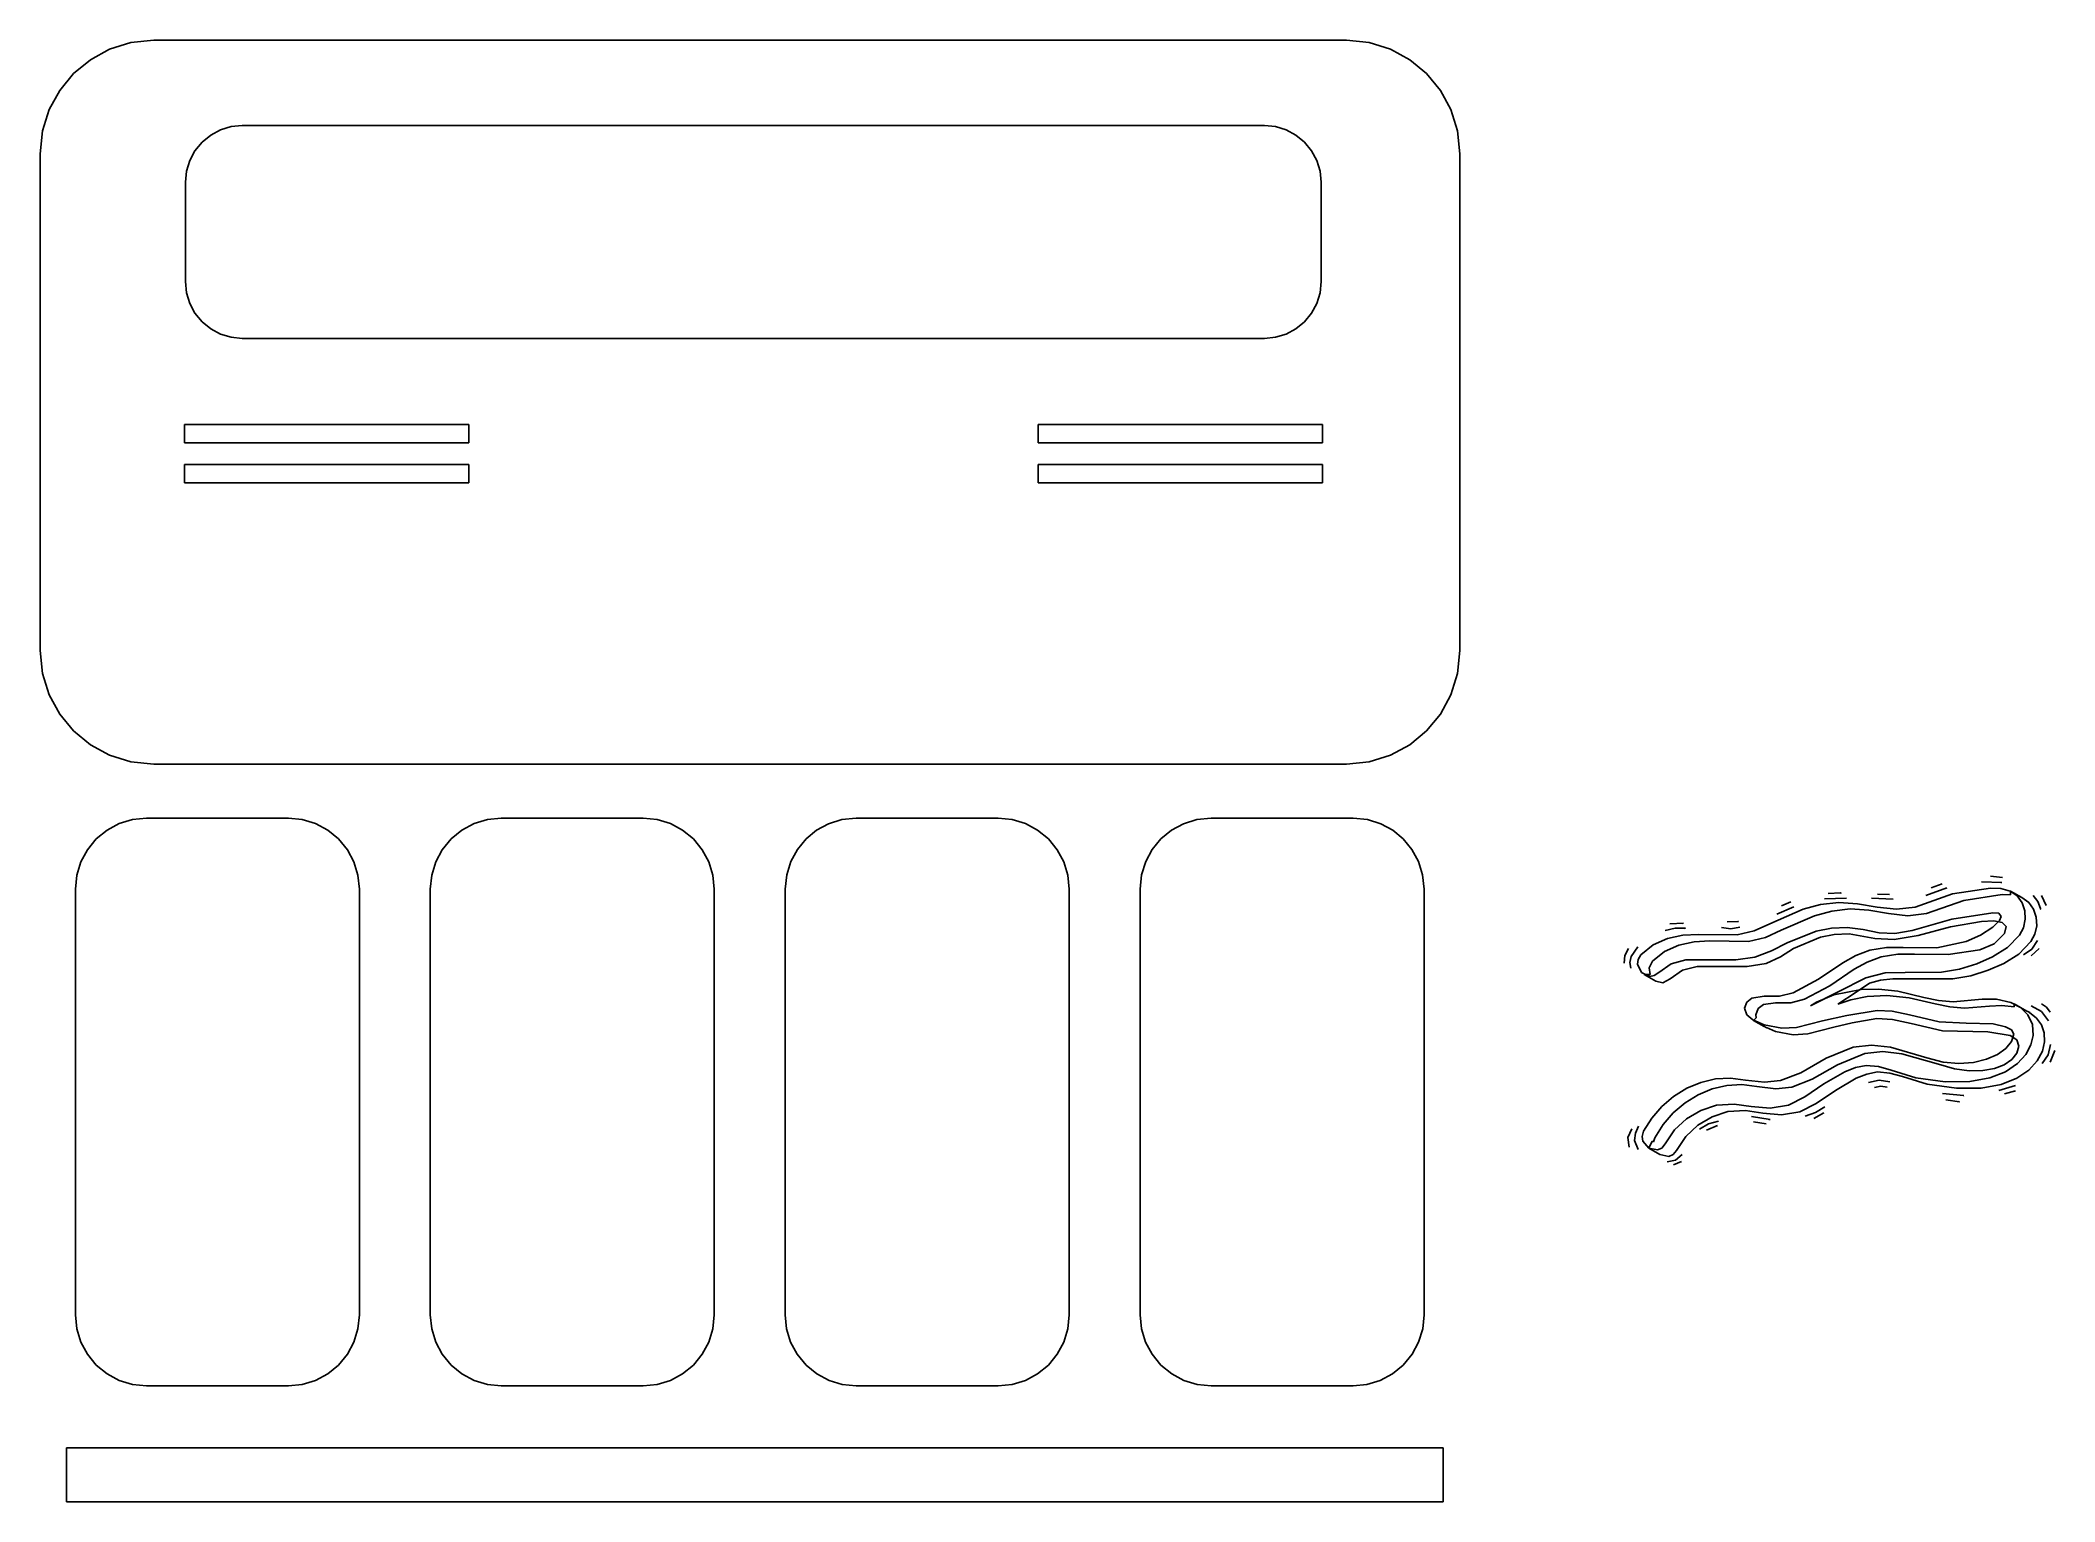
# Model space of a CAD drawing. Extents: x 14 to 156, y 172 to 275.
import ezdxf

# ---------------------------------------------------------------- set-up
doc = ezdxf.new("R2010")
doc.units = 0

msp = doc.modelspace()

# ---------------------------------------------------------------- linework, layer by layer
at = {"layer": 'Layer 1'}
for p, q in [((17.875514, 273.286714), (19.234426, 274.024308)), ((19.234426, 274.024308), (20.736105, 274.490457)), ((20.736105, 274.490457), (22.34838, 274.65299)), ((22.3483, 274.653), (106.348, 274.653)), ((22.34838, 274.65299), (22.3483, 274.653)), ((106.348, 274.653), (107.960275, 274.490467)), ((107.960275, 274.490467), (109.461954, 274.024318)), ((109.461954, 274.024318), (110.820866, 273.286724)), ((16.691539, 272.309844), (17.875514, 273.286714)), ((110.820866, 273.286724), (112.004841, 272.309854)), ((14.977078, 269.766955), (15.714671, 271.125867)), ((15.714671, 271.125867), (16.691539, 272.309844)), ((112.004841, 272.309854), (112.981709, 271.125877)), ((112.981709, 271.125877), (113.719302, 269.766965)), ((14.510931, 268.265276), (14.977078, 269.766955)), ((113.719302, 269.766965), (114.185449, 268.265286)), ((14.3484, 266.653), (14.510931, 268.265276)), ((26.351694, 267.979945), (27.04016, 268.347509)), ((27.04016, 268.347509), (27.786887, 268.574421)), ((27.786887, 268.574421), (28.57089, 268.65199)), ((28.57089, 268.65199), (28.5709, 268.652)), ((28.5709, 268.652), (100.571, 268.652)), ((100.571, 268.652), (101.355003, 268.574431)), ((101.355003, 268.574431), (102.10173, 268.347519)), ((102.10173, 268.347519), (102.790196, 267.979955)), ((114.185449, 268.265286), (114.34798, 266.65301)), ((24.875381, 266.18273), (25.242945, 266.871196)), ((25.242945, 266.871196), (25.74247, 267.48042)), ((25.74247, 267.48042), (26.351694, 267.979945)), ((102.790196, 267.979955), (103.39942, 267.48043)), ((103.39942, 267.48043), (103.898945, 266.871206)), ((103.898945, 266.871206), (104.266509, 266.18274)), ((14.34832, 231.65299), (14.3484, 266.653)), ((24.5709, 264.652), (24.648469, 265.436003)), ((24.648469, 265.436003), (24.875381, 266.18273)), ((104.266509, 266.18274), (104.493421, 265.436013)), ((104.493421, 265.436013), (104.57099, 264.65201)), ((114.34798, 266.65301), (114.348, 231.653)), ((24.57091, 257.65199), (24.5709, 264.652)), ((104.57099, 264.65201), (104.571, 257.652)), ((24.648479, 256.867987), (24.57091, 257.65199)), ((24.875391, 256.12126), (24.648479, 256.867987)), ((104.493431, 256.867997), (104.266519, 256.12127)), ((104.571, 257.652), (104.493431, 256.867997)), ((25.242955, 255.432794), (24.875391, 256.12126)), ((25.74248, 254.82357), (25.242955, 255.432794)), ((103.898955, 255.432804), (103.39943, 254.82358)), ((104.266519, 256.12127), (103.898955, 255.432804)), ((26.351704, 254.324045), (25.74248, 254.82357)), ((27.04017, 253.956481), (26.351704, 254.324045)), ((102.790206, 254.324055), (102.10174, 253.956491)), ((103.39943, 254.82358), (102.790206, 254.324055)), ((27.786897, 253.729569), (27.04017, 253.956481)), ((28.5709, 253.652), (27.786897, 253.729569)), ((100.57101, 253.65201), (28.5709, 253.652)), ((101.355013, 253.729579), (100.57101, 253.65201)), ((102.10174, 253.956491), (101.355013, 253.729579)), ((44.5355, 247.581), (24.5001, 247.581)), ((24.5001, 247.581), (24.5001, 246.289)), ((44.5355, 246.289), (44.5355, 247.581)), ((84.6359, 246.289), (84.6359, 247.581)), ((84.6359, 247.581), (104.671, 247.581)), ((104.671, 247.581), (104.671, 246.289)), ((24.5001, 246.289), (44.5355, 246.289)), ((104.671, 246.289), (84.6359, 246.289)), ((24.5001, 244.768), (44.5355, 244.768)), ((24.5001, 243.475), (24.5001, 244.768)), ((44.5355, 244.768), (44.5355, 243.475)), ((104.671, 244.768), (84.6359, 244.768)), ((84.6359, 244.768), (84.6359, 243.475)), ((104.671, 243.475), (104.671, 244.768)), ((44.5355, 243.475), (24.5001, 243.475)), ((84.6359, 243.475), (104.671, 243.475)), ((14.510851, 230.040714), (14.34832, 231.65299)), ((114.348, 231.653), (114.185469, 230.040724)), ((14.976998, 228.539035), (14.510851, 230.040714)), ((114.185469, 230.040724), (113.719322, 228.539045)), ((15.714591, 227.180123), (14.976998, 228.539035)), ((113.719322, 228.539045), (112.981729, 227.180133)), ((16.691459, 225.996146), (15.714591, 227.180123)), ((112.981729, 227.180133), (112.004861, 225.996156)), ((17.875434, 225.019276), (16.691459, 225.996146)), ((112.004861, 225.996156), (110.820886, 225.019286)), ((19.234346, 224.281682), (17.875434, 225.019276)), ((20.736025, 223.815533), (19.234346, 224.281682)), ((109.461974, 224.281692), (107.960295, 223.815543)), ((110.820886, 225.019286), (109.461974, 224.281692)), ((22.3483, 223.653), (20.736025, 223.815533)), ((106.34802, 223.65301), (22.3483, 223.653)), ((107.960295, 223.815543), (106.34802, 223.65301)), ((18.286977, 218.389535), (19.048511, 219.01394)), ((19.048511, 219.01394), (19.909099, 219.473394)), ((19.909099, 219.473394), (20.842512, 219.757032)), ((20.842512, 219.757032), (21.82252, 219.85399)), ((21.8225, 219.854), (31.8225, 219.854)), ((21.82252, 219.85399), (21.8225, 219.854)), ((31.8225, 219.854), (32.802507, 219.757041)), ((32.802507, 219.757041), (33.735918, 219.473401)), ((33.735918, 219.473401), (34.596504, 219.013947)), ((34.596504, 219.013947), (35.358037, 218.389541)), ((44.048491, 219.01395), (43.286957, 218.389545)), ((44.909079, 219.473404), (44.048491, 219.01395)), ((45.842492, 219.757042), (44.909079, 219.473404)), ((46.8225, 219.854), (45.842492, 219.757042)), ((56.82249, 219.85399), (46.8225, 219.854)), ((57.802497, 219.757031), (56.82249, 219.85399)), ((58.735908, 219.473391), (57.802497, 219.757031)), ((59.596494, 219.013937), (58.735908, 219.473391)), ((60.358027, 218.389531), (59.596494, 219.013937)), ((69.026961, 219.000077), (68.286976, 218.389534)), ((69.87628, 219.461073), (69.026961, 219.000077)), ((70.814829, 219.752416), (69.87628, 219.461073)), ((71.8225, 219.854), (70.814829, 219.752416)), ((81.82248, 219.85399), (71.8225, 219.854)), ((82.802488, 219.757032), (81.82248, 219.85399)), ((83.735901, 219.473394), (82.802488, 219.757032)), ((84.596489, 219.01394), (83.735901, 219.473394)), ((85.358023, 218.389535), (84.596489, 219.01394)), ((94.026961, 219.000077), (93.286976, 218.389534)), ((94.87628, 219.461073), (94.026961, 219.000077)), ((95.814829, 219.752416), (94.87628, 219.461073)), ((96.8225, 219.854), (95.814829, 219.752416)), ((106.82201, 219.85399), (96.8225, 219.854)), ((107.829681, 219.752406), (106.82201, 219.85399)), ((108.76823, 219.461063), (107.829681, 219.752406)), ((109.617549, 219.000067), (108.76823, 219.461063)), ((110.357534, 218.389524), (109.617549, 219.000067)), ((17.203107, 216.767419), (17.662566, 217.628004)), ((17.662566, 217.628004), (18.286977, 218.389535)), ((35.358037, 218.389541), (35.982446, 217.628011)), ((35.982446, 217.628011), (36.441904, 216.767426)), ((42.662546, 217.628014), (42.203087, 216.767429)), ((43.286957, 218.389545), (42.662546, 217.628014)), ((60.982436, 217.628001), (60.358027, 218.389531)), ((61.441894, 216.767416), (60.982436, 217.628001)), ((67.676433, 217.649549), (67.215437, 216.80023)), ((68.286976, 218.389534), (67.676433, 217.649549)), ((85.982434, 217.628004), (85.358023, 218.389535)), ((86.441893, 216.767419), (85.982434, 217.628004)), ((92.676433, 217.649549), (92.215437, 216.80023)), ((93.286976, 218.389534), (92.676433, 217.649549)), ((110.968077, 217.649539), (110.357534, 218.389524)), ((111.429073, 216.80022), (110.968077, 217.649539)), ((16.8225, 214.854), (16.919464, 215.834008)), ((16.919464, 215.834008), (17.203107, 216.767419)), ((36.441904, 216.767426), (36.725547, 215.834016)), ((36.725547, 215.834016), (36.82251, 214.85401)), ((41.919444, 215.834018), (41.82248, 214.85401)), ((42.203087, 216.767429), (41.919444, 215.834018)), ((61.725537, 215.834006), (61.441894, 216.767416)), ((61.8225, 214.854), (61.725537, 215.834006)), ((66.924094, 215.861681), (66.82251, 214.85401)), ((67.215437, 216.80023), (66.924094, 215.861681)), ((86.725536, 215.834008), (86.441893, 216.767419)), ((86.8225, 214.854), (86.725536, 215.834008)), ((91.924094, 215.861681), (91.82251, 214.85401)), ((92.215437, 216.80023), (91.924094, 215.861681)), ((111.720416, 215.861671), (111.429073, 216.80022)), ((111.822, 214.854), (111.720416, 215.861671)), ((151.73, 215.772), (152.571, 215.679)), ((16.8225, 184.854), (16.8225, 214.854)), ((36.82251, 214.85401), (36.8225, 184.854)), ((41.82248, 214.85401), (41.8225, 184.854)), ((61.82251, 184.85402), (61.8225, 214.854)), ((66.82251, 214.85401), (66.8225, 184.854)), ((86.82252, 184.85402), (86.8225, 214.854)), ((91.82251, 214.85401), (91.8225, 184.854)), ((111.82199, 184.85402), (111.822, 214.854)), ((140.292, 214.537), (141.15649, 214.593935)), ((141.15649, 214.593935), (141.201284, 214.575933)), ((141.201284, 214.575933), (141.176585, 214.555002)), ((143.771, 214.495), (144.606, 214.472)), ((146.407193, 213.583292), (149.042943, 214.517276)), ((146.407193, 213.583292), (149.042943, 214.517276)), ((147.166, 214.413), (148.65552, 214.938811)), ((147.553, 214.941), (148.318, 215.219)), ((148.65552, 214.938811), (148.596492, 214.895691)), ((149.042943, 214.517276), (151.732703, 214.927542)), ((149.042943, 214.517276), (151.732703, 214.927542)), ((149.843558, 214.059701), (152.533318, 214.469967)), ((151.081, 215.375), (152.51484, 215.326856)), ((151.732703, 214.927542), (152.441458, 214.902842)), ((151.732703, 214.927542), (152.441458, 214.902842)), ((152.441458, 214.902842), (153.118813, 214.713617)), ((152.441458, 214.902842), (153.118813, 214.713617)), ((152.51484, 215.326856), (152.449114, 215.31346)), ((152.533318, 214.469967), (153.118994, 214.455315)), ((153.118813, 214.713617), (153.609635, 214.371877)), ((153.118813, 214.713617), (153.609635, 214.371877)), ((153.118994, 214.455315), (153.119, 214.713)), ((153.119, 214.713), (153.919438, 214.255428)), ((153.609635, 214.371877), (153.956459, 213.893397)), ((153.609635, 214.371877), (153.956459, 213.893397)), ((154.736, 214.396), (155.057358, 213.975896)), ((155.316, 214.403), (155.633, 213.691)), ((136.184443, 212.41278), (138.527933, 213.436089)), ((136.184443, 212.41278), (138.527933, 213.436089)), ((136.677, 213.098), (137.857, 213.611)), ((136.985478, 211.955206), (139.328653, 212.978514)), ((136.99, 213.673), (137.664009, 213.94679)), ((137.664009, 213.94679), (137.59912, 213.94386)), ((138.527933, 213.436089), (139.753624, 213.763221)), ((138.527933, 213.436089), (139.753624, 213.763221)), ((139.328653, 212.978514), (140.554422, 213.305647)), ((139.753624, 213.763221), (141.033123, 213.91904)), ((139.753624, 213.763221), (141.033123, 213.91904)), ((140.037, 214.167), (141.568, 214.215)), ((140.554422, 213.305647), (141.834158, 213.461466)), ((141.033123, 213.91904), (142.351505, 213.828137)), ((141.033123, 213.91904), (142.351505, 213.828137)), ((141.834158, 213.461466), (143.152356, 213.370556)), ((142.351505, 213.828137), (143.731307, 213.592449)), ((142.351505, 213.828137), (143.731307, 213.592449)), ((143.152356, 213.370556), (144.532132, 213.134823)), ((143.333, 214.213), (144.864, 214.136)), ((143.731307, 213.592449), (145.105534, 213.436121)), ((143.731307, 213.592449), (145.105534, 213.436121)), ((144.532132, 213.134823), (145.906333, 212.97837)), ((145.105534, 213.436121), (146.407193, 213.583292)), ((145.105534, 213.436121), (146.407193, 213.583292)), ((145.906333, 212.97837), (147.207808, 213.125299)), ((147.207808, 213.125299), (149.843558, 214.059701)), ((151.895543, 213.192292), (149.009023, 212.730115)), ((151.895543, 213.192292), (149.009023, 212.730115)), ((152.308321, 213.158801), (151.895543, 213.192292)), ((152.308321, 213.158801), (151.895543, 213.192292)), ((152.46637, 212.926803), (152.308321, 213.158801)), ((152.46637, 212.926803), (152.308321, 213.158801)), ((152.350394, 212.638171), (152.46637, 212.926803)), ((152.350394, 212.638171), (152.46637, 212.926803)), ((153.919438, 214.255428), (154.410437, 213.913929)), ((153.956459, 213.893397), (154.148412, 213.329673)), ((153.956459, 213.893397), (154.148412, 213.329673)), ((154.148412, 213.329673), (154.174623, 212.732197)), ((154.148412, 213.329673), (154.174623, 212.732197)), ((154.410437, 213.913929), (154.757241, 213.435575)), ((154.757241, 213.435575), (154.949096, 212.871897)), ((154.949096, 212.871897), (154.975248, 212.274428)), ((155.057358, 213.975896), (155.239623, 213.479181)), ((155.238786, 213.43648), (155.229576, 213.450295)), ((155.239623, 213.479181), (155.238786, 213.43648)), ((128.797, 211.948), (129.509785, 212.103054)), ((128.968782, 211.36828), (130.052507, 211.600139)), ((128.968782, 211.36828), (130.052507, 211.600139)), ((129.132, 212.407), (130.099056, 212.455981)), ((129.509785, 212.103054), (130.23921, 212.090756)), ((130.099056, 212.455981), (130.012816, 212.438398)), ((130.052507, 211.600139), (131.161193, 211.666765)), ((130.052507, 211.600139), (131.161193, 211.666765)), ((130.23921, 212.090756), (130.173902, 212.087826)), ((131.161193, 211.666765), (133.874813, 211.630762)), ((131.161193, 211.666765), (133.874813, 211.630762)), ((132.774, 212.138), (133.427625, 212.05625)), ((133.164, 212.542), (133.935133, 212.561257)), ((133.427625, 212.05625), (134.076, 212.171)), ((133.874813, 211.630762), (135.068407, 211.90293)), ((133.874813, 211.630762), (135.068407, 211.90293)), ((133.935133, 212.561257), (133.965275, 212.583027)), ((133.965275, 212.583027), (133.943087, 212.596842)), ((134.675428, 211.173188), (135.869231, 211.445356)), ((135.068407, 211.90293), (136.184443, 212.41278)), ((135.068407, 211.90293), (136.184443, 212.41278)), ((135.869231, 211.445356), (136.985478, 211.955206)), ((139.444547, 211.888389), (137.410223, 211.067699)), ((139.444547, 211.888389), (137.410223, 211.067699)), ((139.741257, 211.463863), (137.85309, 210.679803)), ((140.514203, 212.107776), (139.444547, 211.888389)), ((140.514203, 212.107776), (139.444547, 211.888389)), ((140.710223, 211.658066), (139.741257, 211.463863)), ((141.615453, 212.159929), (140.514203, 212.107776)), ((141.615453, 212.159929), (140.514203, 212.107776)), ((141.76569, 211.698773), (140.710223, 211.658066)), ((142.74771, 212.000846), (141.615453, 212.159929)), ((142.74771, 212.000846), (141.615453, 212.159929)), ((143.563587, 211.367995), (141.76569, 211.698773)), ((143.868983, 211.767664), (142.74771, 212.000846)), ((143.868983, 211.767664), (142.74771, 212.000846)), ((144.971882, 211.731137), (143.868983, 211.767664)), ((144.971882, 211.731137), (143.868983, 211.767664)), ((146.62776, 211.594532), (144.93937, 211.305337)), ((146.199123, 211.937631), (144.971882, 211.731137)), ((146.199123, 211.937631), (144.971882, 211.731137)), ((149.009023, 212.730115), (146.199123, 211.937631)), ((149.009023, 212.730115), (146.199123, 211.937631)), ((148.913242, 212.191014), (146.62776, 211.594532)), ((151.091499, 212.574775), (148.913242, 212.191014)), ((150.018155, 211.172617), (151.007779, 211.609305)), ((150.018155, 211.172617), (151.007779, 211.609305)), ((151.007779, 211.609305), (151.89638, 212.180023)), ((151.007779, 211.609305), (151.89638, 212.180023)), ((151.950609, 212.610206), (151.091499, 212.574775)), ((151.89638, 212.180023), (152.350394, 212.638171)), ((151.89638, 212.180023), (152.350394, 212.638171)), ((152.55514, 212.500441), (151.950609, 212.610206)), ((151.970827, 211.007978), (152.69677, 211.722636)), ((152.829168, 212.214808), (152.55514, 212.500441)), ((152.69677, 211.722636), (152.829168, 212.214808)), ((153.765057, 211.609392), (152.925458, 210.739577)), ((153.765057, 211.609392), (152.925458, 210.739577)), ((154.036171, 212.136634), (153.765057, 211.609392)), ((154.036171, 212.136634), (153.765057, 211.609392)), ((154.174623, 212.732197), (154.036171, 212.136634)), ((154.174623, 212.732197), (154.036171, 212.136634)), ((154.836934, 211.678865), (154.565924, 211.151623)), ((154.975248, 212.274428), (154.836934, 211.678865)), ((125.97025, 210.1815), (125.907, 209.629)), ((126.224, 210.677), (125.97025, 210.1815)), ((126.4, 210.104), (126.31825, 209.690625)), ((126.891, 210.78), (126.4, 210.104)), ((126.902742, 209.901761), (127.101653, 210.228325)), ((126.902742, 209.901761), (127.101653, 210.228325)), ((127.101653, 210.228325), (127.966377, 210.926054)), ((127.101653, 210.228325), (127.966377, 210.926054)), ((127.902688, 209.770751), (128.767347, 210.46848)), ((127.966377, 210.926054), (128.968782, 211.36828)), ((127.966377, 210.926054), (128.968782, 211.36828)), ((128.767347, 210.46848), (129.769607, 210.910706)), ((129.769607, 210.910706), (130.853188, 211.142565)), ((130.853188, 211.142565), (131.961808, 211.209191)), ((131.961808, 211.209191), (134.675428, 211.173188)), ((135.129473, 210.064219), (133.781509, 209.864109)), ((135.129473, 210.064219), (133.781509, 209.864109)), ((136.296222, 210.503164), (135.129473, 210.064219)), ((136.296222, 210.503164), (135.129473, 210.064219)), ((136.917849, 210.080521), (135.92986, 209.606833)), ((137.410223, 211.067699), (136.296222, 210.503164)), ((137.410223, 211.067699), (136.296222, 210.503164)), ((137.85309, 210.679803), (136.917849, 210.080521)), ((141.32729, 209.665719), (142.237108, 210.172818)), ((141.32729, 209.665719), (142.237108, 210.172818)), ((142.237108, 210.172818), (143.21422, 210.54649)), ((142.237108, 210.172818), (143.21422, 210.54649)), ((143.037507, 209.71543), (144.01462, 210.089103)), ((143.21422, 210.54649), (144.390307, 210.735892)), ((143.21422, 210.54649), (144.390307, 210.735892)), ((144.93937, 211.305337), (143.563587, 211.367995)), ((144.01462, 210.089103), (145.190464, 210.278504)), ((144.390307, 210.735892), (145.567807, 210.734825)), ((144.390307, 210.735892), (145.567807, 210.734825)), ((145.190464, 210.278504), (146.36784, 210.277438)), ((145.567807, 210.734825), (147.93647, 210.705573)), ((145.567807, 210.734825), (147.93647, 210.705573)), ((146.36784, 210.277438), (148.73645, 210.248186)), ((147.93647, 210.705573), (150.018155, 211.172617)), ((147.93647, 210.705573), (150.018155, 211.172617)), ((148.73645, 210.248186), (150.963087, 210.587284)), ((151.857046, 210.08217), (150.761043, 209.596587)), ((151.857046, 210.08217), (150.761043, 209.596587)), ((150.963087, 210.587284), (151.970827, 211.007978)), ((152.925458, 210.739577), (151.857046, 210.08217)), ((152.925458, 210.739577), (151.857046, 210.08217)), ((153.72645, 210.281808), (152.658084, 209.624401)), ((154.565924, 211.151623), (153.72645, 210.281808)), ((154.63025, 210.632875), (154.047, 210.214)), ((155.14, 210.673), (154.577, 210.151)), ((155.041, 211.222), (154.63025, 210.632875)), ((126.31825, 209.690625), (126.397, 209.281)), ((126.863382, 209.565463), (126.902742, 209.901761)), ((126.863382, 209.565463), (126.902742, 209.901761)), ((127.146866, 208.980781), (126.863382, 209.565463)), ((127.146866, 208.980781), (126.863382, 209.565463)), ((127.719211, 208.708509), (127.146866, 208.980781)), ((127.719211, 208.708509), (127.146866, 208.980781)), ((128.157829, 208.364312), (127.336459, 208.833188)), ((127.336459, 208.833188), (127.739, 208.833)), ((127.670134, 209.29905), (127.902688, 209.770751)), ((127.739, 208.833), (127.670134, 209.29905)), ((128.040927, 208.762723), (127.719211, 208.708509)), ((128.040927, 208.762723), (127.719211, 208.708509)), ((128.347523, 208.982875), (128.040927, 208.762723)), ((128.347523, 208.982875), (128.040927, 208.762723)), ((129.223754, 209.596436), (128.347523, 208.982875)), ((129.223754, 209.596436), (128.347523, 208.982875)), ((130.023956, 209.138873), (129.14791, 208.52507)), ((130.25301, 209.859871), (129.223754, 209.596436)), ((130.25301, 209.859871), (129.223754, 209.596436)), ((131.053184, 209.402432), (130.023956, 209.138873)), ((132.416273, 209.864947), (130.25301, 209.859871)), ((132.416273, 209.864947), (130.25301, 209.859871)), ((133.21624, 209.407561), (131.053184, 209.402432)), ((133.781509, 209.864109), (132.416273, 209.864947)), ((133.781509, 209.864109), (132.416273, 209.864947)), ((134.58153, 209.406723), (133.21624, 209.407561)), ((135.92986, 209.606833), (134.58153, 209.406723)), ((142.950493, 208.593946), (139.045433, 206.628856)), ((142.950493, 208.593946), (139.045433, 206.628856)), ((139.602883, 208.500443), (141.32729, 209.665719)), ((139.602883, 208.500443), (141.32729, 209.665719)), ((140.40323, 208.043056), (142.127683, 209.208331)), ((142.127683, 209.208331), (143.037507, 209.71543)), ((144.309502, 208.958895), (142.950493, 208.593946)), ((144.309502, 208.958895), (142.950493, 208.593946)), ((145.719373, 208.982862), (144.309502, 208.958895)), ((145.719373, 208.982862), (144.309502, 208.958895)), ((148.277258, 209.001177), (145.719373, 208.982862)), ((148.277258, 209.001177), (145.719373, 208.982862)), ((149.527746, 209.21034), (148.277258, 209.001177)), ((149.527746, 209.21034), (148.277258, 209.001177)), ((150.328548, 208.752571), (149.077936, 208.543408)), ((150.761043, 209.596587), (149.527746, 209.21034)), ((150.761043, 209.596587), (149.527746, 209.21034)), ((151.562088, 209.138818), (150.328548, 208.752571)), ((152.658084, 209.624401), (151.562088, 209.138818)), ((128.158666, 208.36515), (128.157829, 208.364312)), ((128.650462, 208.256251), (128.158666, 208.36515)), ((129.14791, 208.52507), (128.650462, 208.256251)), ((134.552339, 206.899364), (134.92171, 207.171578)), ((134.552339, 206.899364), (134.92171, 207.171578)), ((134.92171, 207.171578), (135.7884, 207.30999)), ((134.92171, 207.171578), (135.7884, 207.30999)), ((135.7884, 207.30999), (136.854388, 207.30934)), ((135.7884, 207.30999), (136.854388, 207.30934)), ((136.854388, 207.30934), (137.827689, 207.549066)), ((136.854388, 207.30934), (137.827689, 207.549066)), ((137.827689, 207.549066), (139.602883, 208.500443)), ((137.827689, 207.549066), (139.602883, 208.500443)), ((138.627912, 207.091678), (140.40323, 208.043056)), ((139.466963, 206.886575), (140.682312, 207.402346)), ((139.466963, 206.886575), (140.682312, 207.402346)), ((140.682312, 207.402346), (142.617613, 207.790092)), ((140.682312, 207.402346), (142.617613, 207.790092)), ((142.264326, 207.597965), (140.976798, 206.758441)), ((141.884074, 207.062255), (143.032997, 207.290322)), ((143.198938, 208.221161), (142.264326, 207.597965)), ((142.617613, 207.790092), (143.832164, 207.815307)), ((142.617613, 207.790092), (143.832164, 207.815307)), ((143.032997, 207.290322), (144.409633, 207.364224)), ((143.963814, 208.441143), (143.198938, 208.221161)), ((143.832164, 207.815307), (145.199003, 207.663736)), ((143.832164, 207.815307), (145.199003, 207.663736)), ((144.834033, 208.543618), (143.963814, 208.441143)), ((144.409633, 207.364224), (146.000048, 207.205547)), ((146.519998, 208.525093), (144.834033, 208.543618)), ((145.199003, 207.663736), (147.015423, 207.222857)), ((145.199003, 207.663736), (147.015423, 207.222857)), ((146.000048, 207.205547), (147.816311, 206.765034)), ((149.077936, 208.543408), (146.519998, 208.525093)), ((147.015423, 207.222857), (148.059724, 207.008677)), ((147.015423, 207.222857), (148.059724, 207.008677)), ((134.3847, 206.463921), (134.552339, 206.899364)), ((134.3847, 206.463921), (134.552339, 206.899364)), ((134.551568, 205.995811), (134.3847, 206.463921)), ((134.551568, 205.995811), (134.3847, 206.463921)), ((134.973623, 205.641557), (134.551568, 205.995811)), ((134.973623, 205.641557), (134.551568, 205.995811)), ((135.032297, 205.607153), (135.21901, 205.790098)), ((135.1851, 206.006534), (135.352733, 206.441977)), ((135.21901, 205.790098), (135.1851, 206.006534)), ((135.352733, 206.441977), (135.722058, 206.71419)), ((135.722058, 206.71419), (136.58838, 206.852603)), ((136.58838, 206.852603), (137.654507, 206.851953)), ((137.654507, 206.851953), (138.627912, 207.091678)), ((139.045433, 206.628856), (139.466963, 206.886575)), ((139.045433, 206.628856), (139.466963, 206.886575)), ((141.595028, 205.951979), (139.88897, 205.575988)), ((141.595028, 205.951979), (139.88897, 205.575988)), ((140.976798, 206.758441), (141.884074, 207.062255)), ((143.74882, 206.294373), (141.595028, 205.951979)), ((143.74882, 206.294373), (141.595028, 205.951979)), ((144.794194, 206.243973), (143.74882, 206.294373)), ((144.794194, 206.243973), (143.74882, 206.294373)), ((146.021243, 205.991645), (144.794194, 206.243973)), ((146.021243, 205.991645), (144.794194, 206.243973)), ((148.11564, 205.502727), (146.021243, 205.991645)), ((148.11564, 205.502727), (146.021243, 205.991645)), ((147.816311, 206.765034), (148.860711, 206.5509)), ((148.059724, 207.008677), (149.092763, 206.922326)), ((148.059724, 207.008677), (149.092763, 206.922326)), ((148.860711, 206.5509), (149.893808, 206.464556)), ((149.092763, 206.922326), (151.131638, 207.090357)), ((149.092763, 206.922326), (151.131638, 207.090357)), ((149.893808, 206.464556), (151.650627, 206.607417)), ((151.131638, 207.090357), (152.143816, 207.09476)), ((151.131638, 207.090357), (152.143816, 207.09476)), ((151.650627, 206.607417), (152.524878, 206.652473)), ((152.143816, 207.09476), (153.144773, 206.87502)), ((152.143816, 207.09476), (153.144773, 206.87502)), ((152.524878, 206.652473), (153.392378, 206.571309)), ((153.144773, 206.87502), (153.83206, 206.508404)), ((153.144773, 206.87502), (153.83206, 206.508404)), ((153.392378, 206.571309), (153.392, 206.769)), ((153.392, 206.769), (154.283701, 206.26454)), ((153.83206, 206.508404), (154.361652, 205.985152)), ((153.83206, 206.508404), (154.361652, 205.985152)), ((154.283701, 206.26454), (154.347753, 206.228118)), ((154.347753, 206.228118), (154.482973, 206.151926)), ((154.361652, 205.985152), (154.680722, 205.324299)), ((154.361652, 205.985152), (154.680722, 205.324299)), ((154.482973, 206.151926), (154.473344, 206.149833)), ((154.473344, 206.149833), (154.952044, 205.767439)), ((154.582, 206.631), (155.311625, 206.241125)), ((154.952044, 205.767439), (155.308213, 205.290106)), ((155.303, 206.775), (155.667, 206.53275)), ((155.311625, 206.241125), (155.799, 205.573)), ((155.667, 206.53275), (155.926, 206.181)), ((135.78798, 205.282941), (134.973623, 205.641557)), ((135.78798, 205.282941), (134.973623, 205.641557)), ((135.770358, 205.186421), (135.032297, 205.607153)), ((135.795476, 205.172187), (135.770358, 205.186421)), ((137.020709, 205.05598), (135.78798, 205.282941)), ((137.020709, 205.05598), (135.78798, 205.282941)), ((135.936139, 205.091808), (135.795476, 205.172187)), ((135.937814, 205.09432), (135.936139, 205.091808)), ((136.58796, 204.825554), (135.937814, 205.09432)), ((137.820696, 204.598593), (136.58796, 204.825554)), ((138.062185, 205.114386), (137.020709, 205.05598)), ((138.062185, 205.114386), (137.020709, 205.05598)), ((138.862218, 204.657), (137.820696, 204.598593)), ((139.88897, 205.575988), (138.062185, 205.114386)), ((139.88897, 205.575988), (138.062185, 205.114386)), ((140.68937, 205.118601), (138.862218, 204.657)), ((141.984275, 205.439383), (140.68937, 205.118601)), ((143.7266, 205.726883), (141.984275, 205.439383)), ((144.810901, 205.667456), (143.7266, 205.726883)), ((146.123621, 205.395268), (144.810901, 205.667456)), ((148.34293, 204.877464), (146.123621, 205.395268)), ((150.015006, 205.398591), (148.11564, 205.502727)), ((150.015006, 205.398591), (148.11564, 205.502727)), ((151.537876, 204.804046), (148.34293, 204.877464)), ((151.91186, 205.36039), (150.015006, 205.398591)), ((151.91186, 205.36039), (150.015006, 205.398591)), ((153.09936, 204.531126), (151.537876, 204.804046)), ((152.788172, 205.1596), (151.91186, 205.36039)), ((152.788172, 205.1596), (151.91186, 205.36039)), ((153.209493, 204.932926), (152.788172, 205.1596)), ((153.209493, 204.932926), (152.788172, 205.1596)), ((153.569003, 204.234151), (153.09936, 204.531126)), ((153.375, 204.626934), (153.209493, 204.932926)), ((153.375, 204.626934), (153.209493, 204.932926)), ((153.211277, 204.106253), (153.375, 204.626934)), ((153.211277, 204.106253), (153.375, 204.626934)), ((154.736443, 204.54488), (154.573469, 203.892109)), ((154.736443, 204.54488), (154.573469, 203.892109)), ((154.680722, 205.324299), (154.736443, 204.54488)), ((154.680722, 205.324299), (154.736443, 204.54488)), ((155.308213, 205.290106), (155.512888, 204.726979)), ((155.512888, 204.726979), (155.537104, 204.087203)), ((138.35675, 201.910804), (140.155485, 202.934429)), ((138.35675, 201.910804), (140.155485, 202.934429)), ((140.155485, 202.934429), (142.05877, 203.729794)), ((140.155485, 202.934429), (142.05877, 203.729794)), ((140.95558, 202.477039), (142.85918, 203.272404)), ((142.05877, 203.729794), (143.339641, 203.865172)), ((142.05877, 203.729794), (143.339641, 203.865172)), ((142.85918, 203.272404), (144.140045, 203.407723)), ((143.339641, 203.865172), (144.686409, 203.707606)), ((143.339641, 203.865172), (144.686409, 203.707606)), ((144.140045, 203.407723), (145.486766, 203.25006)), ((144.686409, 203.707606), (147.2478, 202.967034)), ((144.686409, 203.707606), (147.2478, 202.967034)), ((145.486766, 203.25006), (148.04779, 202.509644)), ((147.2478, 202.967034), (148.397535, 202.672861)), ((147.2478, 202.967034), (148.397535, 202.672861)), ((151.438271, 202.865722), (152.211721, 203.198723)), ((151.438271, 202.865722), (152.211721, 203.198723)), ((152.211721, 203.198723), (152.81312, 203.621208)), ((152.211721, 203.198723), (152.81312, 203.621208)), ((152.81312, 203.621208), (153.211277, 204.106253)), ((152.81312, 203.621208), (153.211277, 204.106253)), ((153.218088, 202.845325), (153.566763, 203.287419)), ((153.566763, 203.287419), (153.71616, 203.791514)), ((153.71616, 203.791514), (153.569003, 204.234151)), ((154.208573, 203.212679), (153.61821, 202.559878)), ((154.208573, 203.212679), (153.61821, 202.559878)), ((154.573469, 203.892109), (154.208573, 203.212679)), ((154.573469, 203.892109), (154.208573, 203.212679)), ((155.374112, 203.434415), (155.009168, 202.754943)), ((155.792375, 203.1805), (155.371, 202.577)), ((155.537104, 204.087203), (155.374112, 203.434415)), ((155.958, 203.898), (155.792375, 203.1805)), ((156.245, 203.481), (155.934, 202.664)), ((132.344737, 201.483038), (133.404985, 201.542833)), ((132.344737, 201.483038), (133.404985, 201.542833)), ((133.404985, 201.542833), (134.46801, 201.39839)), ((133.404985, 201.542833), (134.46801, 201.39839)), ((136.927622, 201.368248), (138.35675, 201.910804)), ((136.927622, 201.368248), (138.35675, 201.910804)), ((139.15716, 201.453414), (140.95558, 202.477039)), ((141.454119, 201.987209), (139.99276, 201.128311)), ((141.454119, 201.987209), (139.99276, 201.128311)), ((142.254773, 201.529525), (140.793369, 200.670582)), ((142.207721, 202.282458), (141.454119, 201.987209)), ((142.207721, 202.282458), (141.454119, 201.987209)), ((142.964733, 202.426983), (142.207721, 202.282458)), ((142.964733, 202.426983), (142.207721, 202.282458)), ((143.008381, 201.824781), (142.254773, 201.529525)), ((143.827948, 202.354454), (142.964733, 202.426983)), ((143.827948, 202.354454), (142.964733, 202.426983)), ((143.765394, 201.969306), (143.008381, 201.824781)), ((144.628602, 201.896777), (143.765394, 201.969306)), ((144.727152, 202.102328), (143.827948, 202.354454)), ((144.727152, 202.102328), (143.827948, 202.354454)), ((145.52776, 201.644651), (144.628602, 201.896777)), ((146.460373, 201.5604), (144.727152, 202.102328)), ((146.460373, 201.5604), (144.727152, 202.102328)), ((147.260614, 201.102723), (145.52776, 201.644651)), ((148.531222, 201.280732), (146.460373, 201.5604)), ((148.531222, 201.280732), (146.460373, 201.5604)), ((148.04779, 202.509644), (149.177158, 202.199158)), ((148.397535, 202.672861), (149.499987, 202.575867)), ((148.397535, 202.672861), (149.499987, 202.575867)), ((149.177158, 202.199158), (150.225814, 202.059409)), ((149.499987, 202.575867), (150.523963, 202.649129)), ((149.499987, 202.575867), (150.523963, 202.649129)), ((150.225814, 202.059409), (151.173996, 202.072274)), ((151.66691, 201.547317), (150.258886, 201.294133)), ((151.66691, 201.547317), (150.258886, 201.294133)), ((150.523963, 202.649129), (151.438271, 202.865722)), ((150.523963, 202.649129), (151.438271, 202.865722)), ((151.173996, 202.072274), (152.001943, 202.21963)), ((152.778836, 201.986995), (151.66691, 201.547317)), ((152.778836, 201.986995), (151.66691, 201.547317)), ((152.001943, 202.21963), (152.689894, 202.483355)), ((153.579288, 201.52916), (152.467284, 201.089456)), ((152.689894, 202.483355), (153.218088, 202.845325)), ((153.61821, 202.559878), (152.778836, 201.986995)), ((153.61821, 202.559878), (152.778836, 201.986995)), ((154.418738, 202.10209), (153.579288, 201.52916)), ((155.009168, 202.754943), (154.418738, 202.10209)), ((128.575599, 199.544595), (129.402697, 200.249784)), ((128.575599, 199.544595), (129.402697, 200.249784)), ((129.402697, 200.249784), (130.321389, 200.819357)), ((129.402697, 200.249784), (130.321389, 200.819357)), ((130.202883, 199.792328), (131.1215, 200.362)), ((130.321389, 200.819357), (131.30947, 201.236161)), ((130.321389, 200.819357), (131.30947, 201.236161)), ((131.1215, 200.362), (132.109492, 200.778859)), ((131.30947, 201.236161), (132.344737, 201.483038)), ((131.30947, 201.236161), (132.344737, 201.483038)), ((132.109492, 200.778859), (133.144687, 201.02575)), ((133.144687, 201.02575), (134.204914, 201.085516)), ((134.204914, 201.085516), (135.268, 200.941)), ((134.46801, 201.39839), (135.811634, 201.241557)), ((134.46801, 201.39839), (135.811634, 201.241557)), ((135.268, 200.941), (136.611862, 200.784167)), ((135.811634, 201.241557), (136.927622, 201.368248)), ((135.811634, 201.241557), (136.927622, 201.368248)), ((136.611862, 200.784167), (137.727972, 200.910858)), ((138.651894, 200.217841), (137.502753, 199.623353)), ((138.651894, 200.217841), (137.502753, 199.623353)), ((137.727972, 200.910858), (139.15716, 201.453414)), ((139.99276, 201.128311), (138.651894, 200.217841)), ((139.99276, 201.128311), (138.651894, 200.217841)), ((140.793369, 200.670582), (139.452378, 199.759991)), ((143.122, 201.228), (143.874875, 201.399375)), ((143.561, 200.885), (144.004125, 200.975)), ((143.874875, 201.399375), (144.636, 201.27)), ((144.004125, 200.975), (144.448, 200.891)), ((149.331481, 200.822934), (147.260614, 201.102723)), ((148.342, 200.466), (149.85371, 200.30901)), ((150.258886, 201.294133), (148.531222, 201.280732)), ((150.258886, 201.294133), (148.531222, 201.280732)), ((151.059193, 200.836279), (149.331481, 200.822934)), ((149.85371, 200.30901), (149.803473, 200.301893)), ((152.467284, 201.089456), (151.059193, 200.836279)), ((152.309, 200.675), (153.472, 201.016)), ((152.704, 200.44), (153.490204, 200.645133)), ((153.490204, 200.645133), (153.423222, 200.626294)), ((127.285, 197.796), (127.862299, 198.720949)), ((127.285, 197.796), (127.862299, 198.720949)), ((127.862299, 198.720949), (128.575599, 199.544595)), ((127.862299, 198.720949), (128.575599, 199.544595)), ((128.662461, 198.263172), (129.375812, 199.087)), ((129.375812, 199.087), (130.202883, 199.792328)), ((130.307134, 198.679164), (129.462731, 197.885784)), ((130.307134, 198.679164), (129.462731, 197.885784)), ((131.306564, 199.268536), (130.307134, 198.679164)), ((131.306564, 199.268536), (130.307134, 198.679164)), ((132.106865, 198.810868), (131.107533, 198.221495)), ((132.428013, 199.635493), (131.306564, 199.268536)), ((132.428013, 199.635493), (131.306564, 199.268536)), ((133.228254, 199.177825), (132.106865, 198.810868)), ((133.654361, 199.70886), (132.428013, 199.635493)), ((133.654361, 199.70886), (132.428013, 199.635493)), ((134.454812, 199.251034), (133.228254, 199.177825)), ((134.872863, 199.530415), (133.654361, 199.70886)), ((134.872863, 199.530415), (133.654361, 199.70886)), ((135.673524, 199.072747), (134.454812, 199.251034)), ((136.194402, 199.413772), (134.872863, 199.530415)), ((136.194402, 199.413772), (134.872863, 199.530415)), ((134.889, 198.831), (136.20269, 198.630472)), ((136.995011, 198.956051), (135.673524, 199.072747)), ((137.502753, 199.623353), (136.194402, 199.413772)), ((137.502753, 199.623353), (136.194402, 199.413772)), ((138.302994, 199.165266), (136.995011, 198.956051)), ((139.452378, 199.759991), (138.302994, 199.165266)), ((138.668, 198.854), (139.394234, 199.115283)), ((139.272, 198.694), (139.980756, 199.099661)), ((139.394234, 199.115283), (140.05579, 199.512519)), ((139.980756, 199.099661), (139.94266, 199.048587)), ((140.05579, 199.512519), (139.988389, 199.466469)), ((148.576, 200.006), (149.544, 199.87)), ((149.544, 199.87), (149.479, 199.883)), ((126.463, 197.957), (126.168625, 197.348125)), ((126.168625, 197.348125), (126.271, 196.68)), ((126.725, 197.66775), (126.645, 197.154)), ((126.931, 198.156), (126.725, 197.66775)), ((127.179403, 197.427666), (127.285, 197.796)), ((127.179403, 197.427666), (127.285, 197.796)), ((127.229599, 197.091075), (127.179403, 197.427666)), ((127.229599, 197.091075), (127.179403, 197.427666)), ((127.285, 197.796), (127.285, 197.796)), ((127.995, 197.06), (128.085, 197.338)), ((128.085, 197.338), (128.662461, 198.263172)), ((129.462731, 197.885784), (128.806363, 196.906803)), ((129.462731, 197.885784), (128.806363, 196.906803)), ((130.263149, 197.428115), (129.606604, 196.449135)), ((131.107533, 198.221495), (130.263149, 197.428115)), ((131.221, 197.931), (131.85325, 198.308)), ((131.713, 197.878), (132.489575, 198.196166)), ((131.85325, 198.308), (132.562, 198.505)), ((132.489575, 198.196166), (132.424686, 198.166443)), ((135.024, 198.45), (135.928, 198.327)), ((136.20269, 198.630472), (136.11352, 198.630891)), ((126.645, 197.154), (126.914, 196.503)), ((127.654795, 196.5966), (127.229599, 197.091075)), ((127.654795, 196.5966), (127.229599, 197.091075)), ((128.275434, 196.479526), (127.654795, 196.5966)), ((128.275434, 196.479526), (127.654795, 196.5966)), ((127.66, 196.593), (127.878, 197.089)), ((128.435, 196.151), (127.66, 196.593)), ((127.878, 197.089), (127.995, 197.06)), ((128.569935, 196.614686), (128.275434, 196.479526)), ((128.569935, 196.614686), (128.275434, 196.479526)), ((128.436, 196.152), (128.435, 196.151)), ((129.065326, 196.020017), (128.436, 196.152)), ((128.806363, 196.906803), (128.569935, 196.614686)), ((128.806363, 196.906803), (128.569935, 196.614686)), ((129.365786, 196.153182), (129.065326, 196.020017)), ((129.606604, 196.449135), (129.365786, 196.153182)), ((129.54125, 195.762625), (130.01, 196.15)), ((128.945, 195.643), (129.54125, 195.762625)), ((129.385, 195.43), (129.956, 195.669)), ((16.919461, 183.873993), (16.8225, 184.854)), ((36.8225, 184.854), (36.725542, 183.873989)), ((41.8225, 184.854), (41.919458, 183.873988)), ((61.725552, 183.874009), (61.82251, 184.85402)), ((66.8225, 184.854), (66.919458, 183.873992)), ((86.725562, 183.874008), (86.82252, 184.85402)), ((91.8225, 184.854), (91.919458, 183.873992)), ((111.725032, 183.874012), (111.82199, 184.85402)), ((17.203102, 182.940583), (16.919461, 183.873993)), ((36.725542, 183.873989), (36.441902, 182.940574)), ((41.919458, 183.873988), (42.203099, 182.940572)), ((61.441912, 182.940594), (61.725552, 183.874009)), ((66.919458, 183.873992), (67.203096, 182.940579)), ((86.441921, 182.940592), (86.725562, 183.874008)), ((91.919458, 183.873992), (92.203096, 182.940579)), ((111.441394, 182.940599), (111.725032, 183.874012)), ((17.662559, 182.079997), (17.203102, 182.940583)), ((18.286966, 181.318466), (17.662559, 182.079997)), ((35.982446, 182.079985), (35.358037, 181.31845)), ((36.441902, 182.940574), (35.982446, 182.079985)), ((42.203099, 182.940572), (42.662556, 182.079982)), ((42.662556, 182.079982), (43.286966, 181.318446)), ((60.358047, 181.31847), (60.982456, 182.080005)), ((60.982456, 182.080005), (61.441912, 182.940594)), ((67.203096, 182.940579), (67.66255, 182.079991)), ((67.66255, 182.079991), (68.286955, 181.318457)), ((85.358054, 181.318466), (85.982464, 182.080002)), ((85.982464, 182.080002), (86.441921, 182.940592)), ((92.203096, 182.940579), (92.66255, 182.079991)), ((92.66255, 182.079991), (93.286955, 181.318457)), ((110.357535, 181.318477), (110.98194, 182.080011)), ((110.98194, 182.080011), (111.441394, 182.940599)), ((19.048497, 180.694059), (18.286966, 181.318466)), ((19.909083, 180.234602), (19.048497, 180.694059)), ((20.842493, 179.950961), (19.909083, 180.234602)), ((33.735915, 180.234581), (32.802501, 179.95094)), ((34.596504, 180.694039), (33.735915, 180.234581)), ((35.358037, 181.31845), (34.596504, 180.694039)), ((43.286966, 181.318446), (44.048502, 180.694036)), ((44.048502, 180.694036), (44.909092, 180.234579)), ((44.909092, 180.234579), (45.842508, 179.950938)), ((57.802511, 179.95096), (58.735925, 180.234601)), ((58.735925, 180.234601), (59.596514, 180.694059)), ((59.596514, 180.694059), (60.358047, 181.31847)), ((68.286955, 181.318457), (69.048486, 180.694046)), ((69.048486, 180.694046), (69.909071, 180.234587)), ((69.909071, 180.234587), (70.842482, 179.950944)), ((82.802512, 179.950958), (83.735928, 180.234599)), ((83.735928, 180.234599), (84.596518, 180.694056)), ((84.596518, 180.694056), (85.358054, 181.318466)), ((93.286955, 181.318457), (94.048486, 180.694046)), ((94.048486, 180.694046), (94.909071, 180.234587)), ((94.909071, 180.234587), (95.842482, 179.950944)), ((107.802008, 179.950964), (108.735419, 180.234607)), ((108.735419, 180.234607), (109.596004, 180.694066)), ((109.596004, 180.694066), (110.357535, 181.318477)), ((21.8225, 179.854), (20.842493, 179.950961)), ((31.82249, 179.85398), (21.8225, 179.854)), ((32.802501, 179.95094), (31.82249, 179.85398)), ((45.842508, 179.950938), (46.82252, 179.85398)), ((46.82252, 179.85398), (56.8225, 179.854)), ((56.8225, 179.854), (57.802511, 179.95096)), ((70.842482, 179.950944), (71.82249, 179.85398)), ((71.82249, 179.85398), (81.8225, 179.854)), ((81.8225, 179.854), (82.802512, 179.950958)), ((95.842482, 179.950944), (96.82249, 179.85398)), ((96.82249, 179.85398), (106.822, 179.854)), ((106.822, 179.854), (107.802008, 179.950964)), ((16.1843, 171.696), (16.1843, 175.489)), ((16.1843, 175.489), (113.169, 175.489)), ((113.169, 175.489), (113.169, 171.696)), ((113.169, 171.696), (16.1843, 171.696))]:
    msp.add_line(p, q, dxfattribs=at)

doc.saveas('drawing.dxf')
